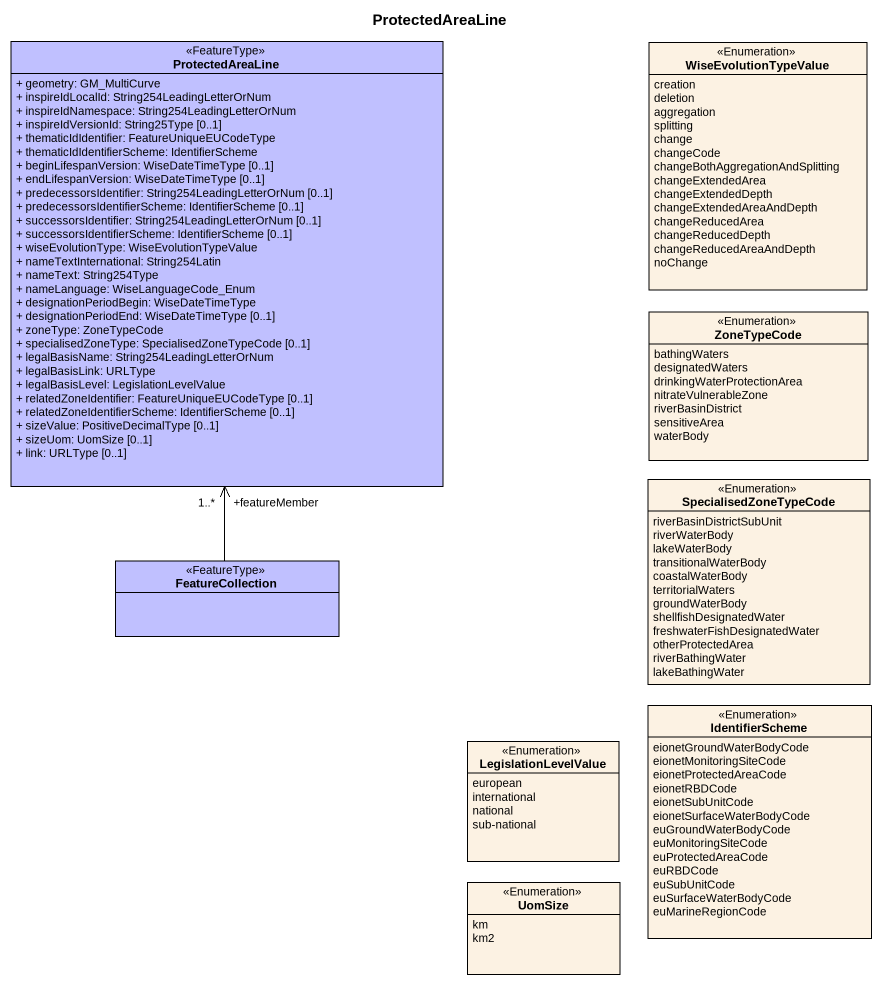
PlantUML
@startuml
title ProtectedAreaLine
hide circle
hide empty members
skinparam classAttributeIconSize 0
class ProtectedAreaLine <<FeatureType>> #C0C0FF {
  + geometry: GM_MultiCurve
  + inspireIdLocalId: String254LeadingLetterOrNum
  + inspireIdNamespace: String254LeadingLetterOrNum
  + inspireIdVersionId: String25Type [0..1]
  + thematicIdIdentifier: FeatureUniqueEUCodeType
  + thematicIdIdentifierScheme: IdentifierScheme
  + beginLifespanVersion: WiseDateTimeType [0..1]
  + endLifespanVersion: WiseDateTimeType [0..1]
  + predecessorsIdentifier: String254LeadingLetterOrNum [0..1]
  + predecessorsIdentifierScheme: IdentifierScheme [0..1]
  + successorsIdentifier: String254LeadingLetterOrNum [0..1]
  + successorsIdentifierScheme: IdentifierScheme [0..1]
  + wiseEvolutionType: WiseEvolutionTypeValue
  + nameTextInternational: String254Latin
  + nameText: String254Type
  + nameLanguage: WiseLanguageCode_Enum
  + designationPeriodBegin: WiseDateTimeType
  + designationPeriodEnd: WiseDateTimeType [0..1]
  + zoneType: ZoneTypeCode
  + specialisedZoneType: SpecialisedZoneTypeCode [0..1]
  + legalBasisName: String254LeadingLetterOrNum
  + legalBasisLink: URLType
  + legalBasisLevel: LegislationLevelValue
  + relatedZoneIdentifier: FeatureUniqueEUCodeType [0..1]
  + relatedZoneIdentifierScheme: IdentifierScheme [0..1]
  + sizeValue: PositiveDecimalType [0..1]
  + sizeUom: UomSize [0..1]
  + link: URLType [0..1]
}
enum WiseEvolutionTypeValue <<Enumeration>> #FCF2E3 {
  creation
  deletion
  aggregation
  splitting
  change
  changeCode
  changeBothAggregationAndSplitting
  changeExtendedArea
  changeExtendedDepth
  changeExtendedAreaAndDepth
  changeReducedArea
  changeReducedDepth
  changeReducedAreaAndDepth
  noChange
}
enum ZoneTypeCode <<Enumeration>> #FCF2E3 {
  bathingWaters
  designatedWaters
  drinkingWaterProtectionArea
  nitrateVulnerableZone
  riverBasinDistrict
  sensitiveArea
  waterBody
}
enum SpecialisedZoneTypeCode <<Enumeration>> #FCF2E3 {
  riverBasinDistrictSubUnit
  riverWaterBody
  lakeWaterBody
  transitionalWaterBody
  coastalWaterBody
  territorialWaters
  groundWaterBody
  shellfishDesignatedWater
  freshwaterFishDesignatedWater
  otherProtectedArea
  riverBathingWater
  lakeBathingWater
}
class FeatureCollection <<FeatureType>> #C0C0FF
enum LegislationLevelValue <<Enumeration>> #FCF2E3 {
  european
  international
  national
  sub-national
}
enum IdentifierScheme <<Enumeration>> #FCF2E3 {
  eionetGroundWaterBodyCode
  eionetMonitoringSiteCode
  eionetProtectedAreaCode
  eionetRBDCode
  eionetSubUnitCode
  eionetSurfaceWaterBodyCode
  euGroundWaterBodyCode
  euMonitoringSiteCode
  euProtectedAreaCode
  euRBDCode
  euSubUnitCode
  euSurfaceWaterBodyCode
  euMarineRegionCode
}
enum UomSize <<Enumeration>> #FCF2E3 {
  km
  km2
}
FeatureCollection -up-> "+featureMember\n1..*" ProtectedAreaLine
@enduml
